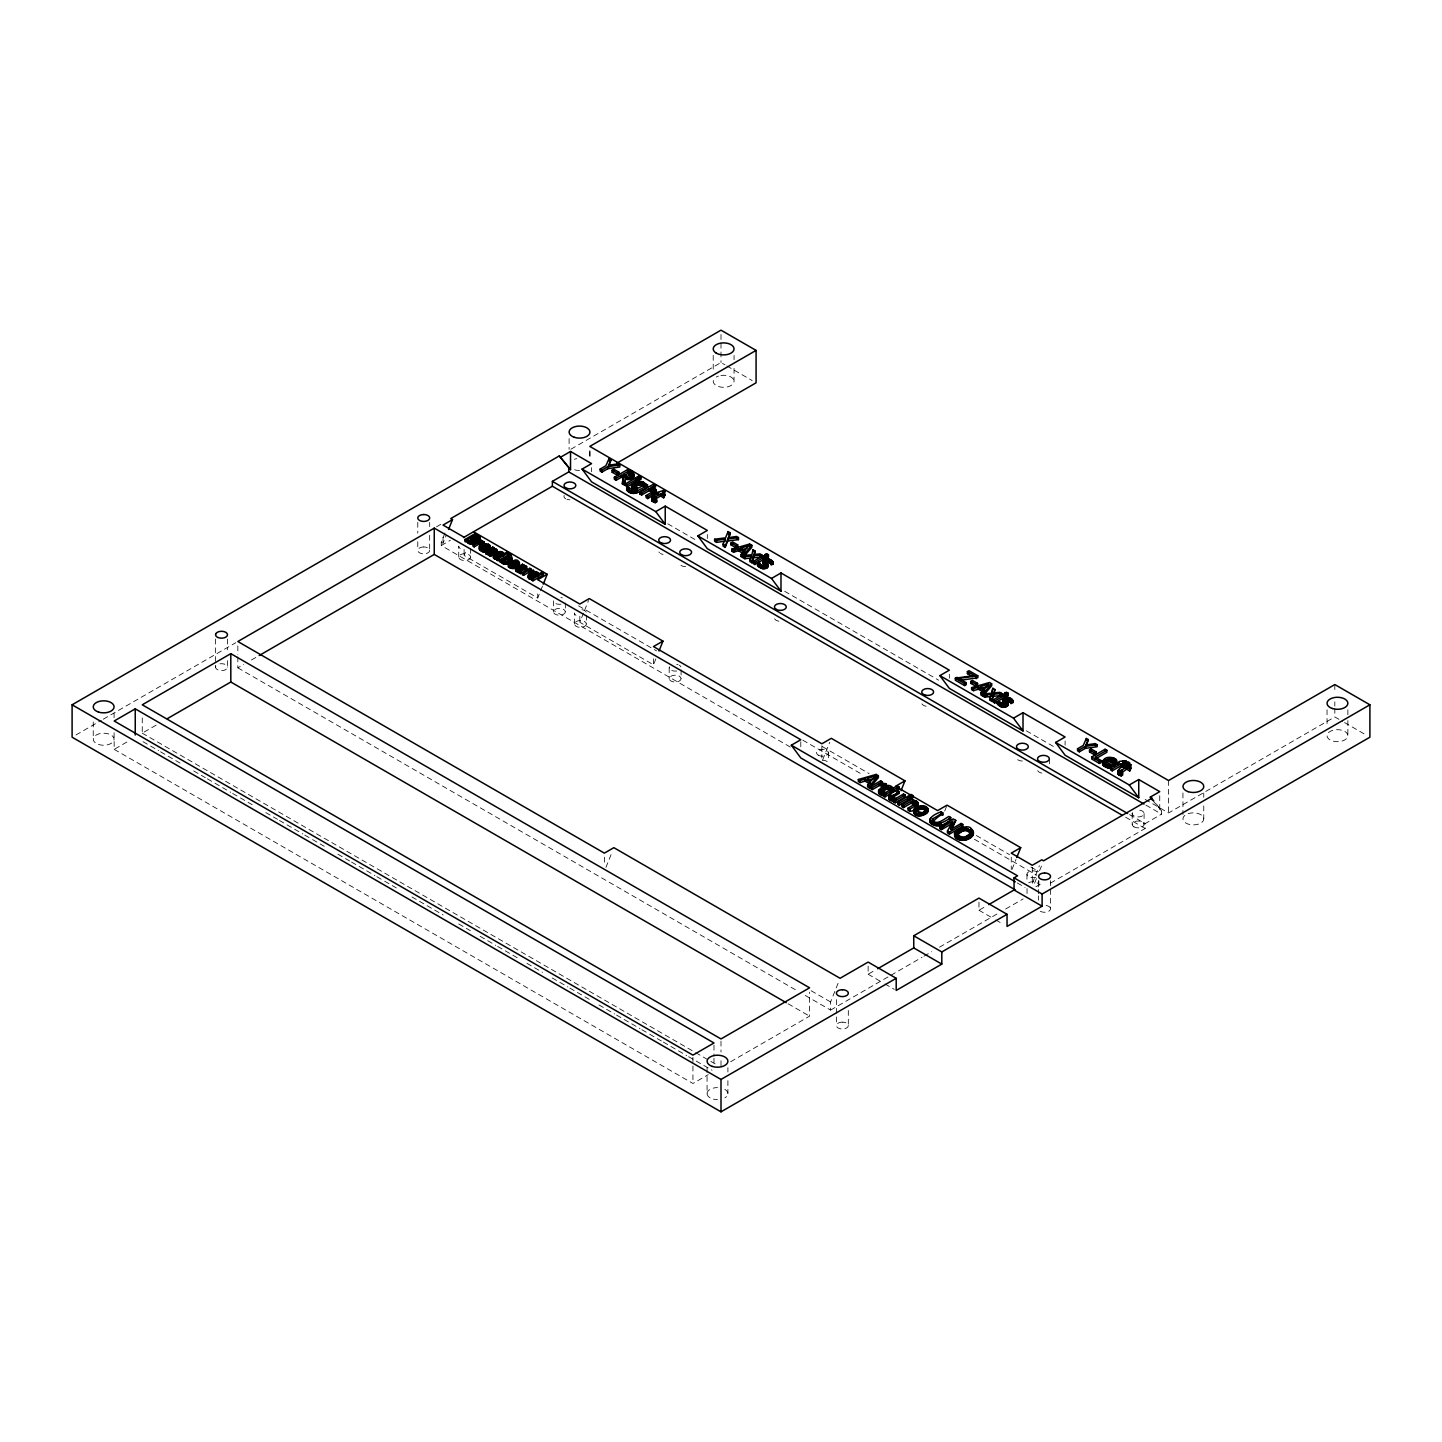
<?xml version="1.0" encoding="UTF-8"?>
<svg xmlns="http://www.w3.org/2000/svg" width="1442" height="1442" viewBox="0 0 1442 1442"><rect width="100%" height="100%" fill="white"/><g stroke="black" fill="none" stroke-linecap="round" stroke-linejoin="round"><path stroke-width="0.75" stroke-dasharray="5 3.75" d="M227.476 660.652L227.277 668.025A5.948 3.443 0 0 1 220.752 670.548A5.948 3.443 0 0 1 215.561 667.141L215.777 666.24A5.948 3.443 0 0 1 216.372 665.411M790.306 747.046L441.27 545.527L441.27 542.282L446.011 530.44M441.27 542.282L443.018 543.292L446.191 535.397M542.462 586.137L537.722 597.979L464.108 555.476L466.469 549.546M655.84 658.886L653.478 664.798L579.828 622.277L583.758 612.399M584.551 610.435L588.498 600.557M605.946 867.417L612.273 851.609M822.625 760.042L829.727 742.269M805.267 995.449L830.61 1010.085L830.61 1001.974L839.298 980.254M944.69 811.071L947.07 805.141M1012.032 869.382L1015.979 859.522M1036.419 878.593L1034.058 884.523L1032.292 883.513L1039.394 865.741M1039.574 870.698L1042.728 862.803M75.993 734.951L101.337 720.333M103.283 719.197L235.785 642.699M436.493 526.817L442.352 523.446M570.96 449.183L721 362.555L724.893 364.808M441.27 545.527L450.373 540.263M237.84 656.867L237.84 667.844L243.662 664.474M251.449 659.985L257.289 656.615M114.08 732.752L114.188 749.353L127.581 741.621M142.253 717.882L142.253 733.149L157.647 724.263M868.138 966.14L868.138 974.233L875.745 969.853M978.974 902.151L978.974 910.244L986.779 905.738M114.188 749.353L692.935 1083.483L708.238 1074.65M730.625 1061.727L809.575 1016.159L809.575 992.168M1035.879 886.722L1041.34 883.549M1129.555 814.622L1145.146 823.616L1161.549 814.153L1161.549 810.909L1152.086 798.147M1145.182 799.445L1168.561 812.946L1334.823 716.944L1342.61 721.451M830.61 1010.085L888.957 976.396M890.904 975.279L922.015 957.308M923.962 956.19L931.748 951.702M939.517 947.196L997.864 913.525M1005.651 909.019L1023.153 898.925M1050.443 883.153L1145.146 828.483L1145.146 823.616M726.84 365.944L752.183 380.562M1344.575 722.568L1366.007 734.951M667.754 523.807L696.991 540.678M784.682 591.31L938.634 680.191M1026.307 730.806L1053.597 746.559M1152.627 800.292L1161.549 810.909M1145.957 805.141L1161.549 814.153M1125.661 817.217L1145.146 828.483M578.566 605.856L656.561 650.883M822.3 746.577L869.111 773.597M976.342 835.513L1009.508 854.655M1030.958 867.039L1038.745 871.545M802.815 740.179L863.253 775.075M974.395 839.244L1036.798 875.276M1017.277 882.937L1025.082 887.443M978.974 910.244L993.953 918.878M995.809 919.96L1003.308 924.286M868.138 974.233L883.117 982.867M884.973 983.949L894.328 989.356M811.107 990.726L830.61 1001.974M237.84 667.844L797.462 990.942M788.125 1003.776L809.575 1016.159M142.253 733.149L693.71 1051.542M695.675 1052.66L715.16 1063.908M143.028 741.693L158.62 750.705M160.567 751.823L180.052 763.07M193.697 770.947L205.395 777.707M207.342 778.824L230.72 792.325M232.667 793.461L238.507 796.831M240.472 797.949L252.152 804.708M265.797 812.585L277.495 819.326M279.442 820.462L302.82 833.963M304.767 835.08L310.607 838.451M312.572 839.586L324.252 846.328M337.897 854.205L349.595 860.964M351.542 862.082L374.92 875.582M376.867 876.7L382.707 880.089M384.672 881.206L396.352 887.948M411.943 896.96L443.127 914.949M458.718 923.962L470.398 930.703M480.15 936.327L495.742 945.339M497.688 946.457L517.173 957.704M526.907 963.328L542.498 972.341M552.25 977.964L567.842 986.959M569.788 988.076L589.273 999.342M599.007 1004.966L614.598 1013.96M616.545 1015.078L639.942 1028.579M641.888 1029.714L647.728 1033.085M649.675 1034.22L661.373 1040.962M663.32 1042.079L686.698 1055.58M688.645 1056.716L712.042 1070.216M1347.873 709.752L1347.873 718.404M1347.873 720.567L1347.873 735.69M1334.823 684.553L1334.823 693.187M1334.823 701.821L1334.823 706.147M1334.823 708.31L1334.823 716.944M1327.037 709.752L1327.037 724.875M1203.764 792.956L1203.764 797.282M1203.764 805.916L1203.764 818.876M1182.945 792.956L1182.945 814.55M1168.561 780.537L1168.561 812.946M1159.747 795.696L1159.747 809.863M1144.083 813.504L1144.083 824.427M1132.186 813.504L1132.186 824.427M1065.097 741.044L1065.097 745.099M1050.533 880.738L1050.533 908.82A5.948 3.443 0 0 1 1046.117 912.137L1044.567 912.263A5.948 3.443 0 0 1 1040.367 911.254M1049.379 758.816L1049.379 765.378M1038.871 880.81L1038.871 885.19M1038.619 880.738L1038.619 893.698M1038.619 895.861L1038.619 900.187M1032.292 867.309L1032.292 883.513M1027.028 888.578L1027.028 894.653M1026.956 874.249L1026.956 880.81M1011.257 857.179L1011.257 869.346M949.341 674.225L949.341 678.263M848.311 1010.445L848.311 1025.568M836.414 999.648L836.414 1014.771M836.414 1016.934L836.414 1025.568M828.411 752.742L828.411 761.484M821.85 745.802L821.85 757.951M800.797 741.765L800.797 747.839M734.05 355.381L734.05 359.689M734.05 368.341L734.05 381.301A10.418 6.02 0 0 1 720.928 387.105A10.418 6.02 0 0 1 714.601 378.291M727.904 1067.693L727.904 1072.019M727.904 1080.653L727.904 1093.613M721 334.472L721 362.555M721 1041.124L721 1052.029M721 1060.753L721 1067.296M713.988 1045.162L713.988 1056.067M713.988 1058.248L713.988 1062.61M713.213 355.381L713.213 370.486M707.319 534.495L707.319 538.533M707.067 1067.693L707.067 1093.613A10.418 6.02 0 0 0 717.485 1099.633M692.935 1057.31L692.935 1063.854M692.935 1066.035L692.935 1083.483M681.093 669.881L681.093 678.623A5.948 3.443 0 0 1 672.17 681.597A5.948 3.443 0 0 1 672.17 675.649A5.948 3.443 0 0 1 681.093 678.623M669.178 667.682L669.178 678.623M653.478 658.724L653.478 664.798M604.378 857.179L604.378 865.29M591.562 467.659L591.562 471.714M589.94 451.526L589.94 460.178M589.814 450.715L589.814 459.367M586.389 615.193L586.389 623.953A5.948 3.443 0 0 1 577.467 626.928A5.948 3.443 0 0 1 577.467 620.979A5.948 3.443 0 0 1 586.389 623.953M579.828 616.203L579.828 622.277M574.475 623.953L574.475 613.012A5.948 3.443 0 0 0 578.891 616.329M569.103 438.566L569.103 449.363M565.336 603.044L565.336 611.805A5.948 3.443 0 0 1 556.414 614.779A5.948 3.443 0 0 1 556.414 608.83A5.948 3.443 0 0 1 565.336 611.805M553.44 600.863L553.44 611.805M537.722 593.924L537.722 597.979M470.633 548.375L470.633 557.117A5.948 3.443 0 0 1 461.71 560.091A5.948 3.443 0 0 1 461.71 554.143A5.948 3.443 0 0 1 470.633 557.117M464.108 549.402L464.108 555.476M458.736 557.117L458.736 546.194A5.948 3.443 0 0 0 463.152 549.51M443.018 537.217L443.018 543.292M429.68 522.31L429.68 526.618M429.68 535.27L429.68 550.393M417.783 522.31L417.783 533.107M417.783 541.741L417.783 550.393M237.84 645.908L237.84 654.686M227.476 639.058L227.476 649.855M215.561 639.058L215.561 667.141M114.08 713.303L114.08 717.629M93.243 721.937L93.243 739.223M724.857 1089.359A10.418 6.02 0 0 1 724.857 1097.867M707.067 1093.613A10.418 6.02 0 0 1 717.485 1087.592M579.522 470.507A10.418 6.02 0 0 1 574.313 469.695M574.313 459.277A10.418 6.02 0 0 1 576.836 458.682M1188.154 813.667A10.418 6.02 0 0 1 1203.728 818.353A10.418 6.02 0 0 1 1189.794 824.536A10.418 6.02 0 0 1 1185.991 814.622M822.463 760.24A5.948 3.443 0 0 1 828.213 762.782M1028.705 882.756A5.948 3.443 0 0 1 1036.528 882.45A5.948 3.443 0 0 1 1038.06 886.902M1041.899 773.074A5.948 3.443 0 0 1 1037.483 769.758M1022.396 761.034A5.948 3.443 0 0 1 1016.646 756.708M926.143 706.238A5.948 3.443 0 0 1 921.726 702.921M778.824 621.196A5.948 3.443 0 0 1 774.408 617.879M685.653 566.634A5.948 3.443 0 0 1 679.903 564.092M663.068 554.359A5.948 3.443 0 0 1 660.4 553.476M659.463 552.773A5.948 3.443 0 0 1 658.868 551.944M569.914 499.797A5.948 3.443 0 0 1 566.94 499.347M565.697 498.806A5.948 3.443 0 0 1 564.164 495.471M1139.685 810.17A5.948 3.443 0 0 1 1143.885 814.388A5.948 3.443 0 0 1 1136.602 816.821A5.948 3.443 0 0 1 1132.385 812.603M560.938 604.18A5.948 3.443 0 0 1 553.638 601.747M560.938 597.547A5.948 3.443 0 0 1 562.362 597.889M676.677 671.017A5.948 3.443 0 0 1 669.394 666.799M676.677 664.365A5.948 3.443 0 0 1 678.119 664.708M679.344 665.267A5.948 3.443 0 0 1 680.894 666.799M1035.879 877.223A5.948 3.443 0 0 1 1027.749 875.961A5.948 3.443 0 0 1 1029.93 871.274A5.948 3.443 0 0 1 1038.06 872.536M581.973 609.696A5.948 3.443 0 0 1 586.389 613.012M219.977 663.807A5.948 3.443 0 0 1 227.476 667.141M1046.117 905.504A5.948 3.443 0 0 1 1050.533 908.82M1328.442 732.68A10.418 6.02 0 0 1 1345.981 732.23A10.418 6.02 0 0 1 1339.257 741.603A10.418 6.02 0 0 1 1327.397 734.122M720.928 375.479A10.418 6.02 0 0 1 734.05 381.301M716.259 377.047A10.418 6.02 0 0 1 718.422 376.092M423.732 546.951L422.2 547.077A5.948 3.443 0 0 0 417.838 550.844A5.948 3.443 0 0 0 423.732 553.818L425.282 553.71A5.948 3.443 0 0 0 429.644 549.943A5.948 3.443 0 0 0 423.732 546.951M842.362 1022.144L840.83 1022.252A5.948 3.443 0 0 0 836.468 1026.019A5.948 3.443 0 0 0 842.362 1029.011L843.894 1028.885A5.948 3.443 0 0 0 848.257 1025.118A5.948 3.443 0 0 0 842.362 1022.144M98.453 744.433A10.418 6.02 0 0 0 114.08 739.223A10.418 6.02 0 0 0 98.453 734.014A10.418 6.02 0 0 0 98.453 744.433M1133.935 826.861A5.948 3.443 0 0 0 1143.885 825.329A5.948 3.443 0 0 0 1136.602 821.111A5.948 3.443 0 0 0 1133.935 826.861M818.245 755.175A5.948 3.443 0 0 0 828.213 753.625A5.948 3.443 0 0 0 820.913 749.425A5.948 3.443 0 0 0 818.245 755.175"/><path stroke-width="1.5" d="M632.335 484.188L631.776 486.747L637.13 488.874L636.246 491.398L637.13 490.893L631.776 488.766L632.335 484.188C635.706 481.051 642.501 479.771 645.385 484.097L645.385 486.134M957.29 832.701C953.937 841.749 961.345 827.347 967.366 830.916C974.486 836.919 971.421 828.771 966.248 828.753C946.258 830.808 965.563 844.291 970.989 831.493M517.84 562.867C503.528 573.195 515.749 552.52 517.822 565.228M925.728 811.341C924.538 807.069 916.733 809.214 915.904 812.783M508.593 554.665L507.332 551.907L504.069 553.782C500.915 547.365 487.216 556.81 497.634 557.495L496.859 559.965L497.634 557.495M497.634 559.532L493.885 558.414L494.047 556.017M531.737 580.099L532.999 580.82L543.454 574.799L543.454 572.762L542.192 572.041L538.929 573.916C535.775 567.499 522.076 576.944 532.495 577.629L531.737 580.099L532.495 577.629M532.495 579.648L528.763 578.548L528.493 576.674M892.868 790.396L892.868 788.359C888.669 779.816 870.391 792.415 884.288 793.316L884.288 795.353L880.99 794.83L878.827 793.298L878.953 791.37M915.94 810.296C933.28 820.156 922.015 794.632 916.067 813.234M511.225 557.333L511.982 561.605L511.225 557.333L507.945 556.576L507.945 558.595M932.343 822.12L933.064 818.659L942.834 812.891L942.834 814.928C938.796 813.594 929.802 827.059 932.65 819.11M634.065 486.387L638.518 488.063L644.015 484.891C641.528 480.492 632.353 483.124 634.065 488.405M624.674 485.233L625.72 477.122C633.11 480.024 637.526 470.939 627.685 469.533L614.346 477.248L614.346 479.267L616.113 480.294L621.412 477.23L623.449 478.402L622.367 483.899L624.674 485.233L625.72 477.122M622.367 483.899L623.449 476.365L621.412 475.211L616.113 478.257L614.346 477.248M537.884 576.548L537.884 574.529C535.703 570.906 528.096 573.754 530.386 578.116M530.061 577.521L533.738 574.997L537.361 575.881L537.596 572.546M881.116 790.054L881.999 791.64L885.712 792.505L891.48 789.171L888.416 787.062L885.064 787.35L881.116 790.054L881.152 792.92M881.044 792.505L886.812 789.008L891.48 791.207L891.48 789.171M491.343 547.762C506.106 553.043 473.499 546.067 490.118 553.133L489.325 553.584L490.586 554.305L496.895 550.141L492.551 546.969L491.343 549.781L495.129 551.673M932.343 820.101C936.705 826.23 944.78 818.425 948.926 816.424L950.711 817.434L950.711 819.471C939.842 833.512 915.904 820.624 941.049 811.864L942.834 812.891M929.946 821.778L930.631 818.227M488.153 545.382L487.216 547.077L483.232 544.77L488.153 545.382L488.153 549.961C496.913 538.857 468.938 545.671 484.17 550.087L485.467 549.24L484.17 552.106L481.772 551.403L479.321 548.23M1103.887 759.628L1103.04 763.377L1109.096 766.297L1110.935 765.233L1110.935 767.252L1109.096 768.316L1103.04 765.396L1103.887 759.628C1107.402 754.328 1122.633 759.159 1113.494 763.954L1106.573 759.952L1104.896 761.484L1104.77 764.026M475.445 539.092L474.778 543.67L473.174 544.265L464.919 541.525L464.919 539.488L474.923 533.72L479.934 537.469L475.445 539.092L475.445 541.111L478.978 540.696L479.519 538.623M652.595 496.697L652.379 499.383L655.137 500.698L656.651 499.815L656.651 501.852L655.137 502.717L651.712 500.554L652.595 496.697L658.868 493.02L657.732 492.353L657.732 494.39M1120.146 771.164L1120.164 773.759L1126.617 769.199L1129.717 770.983L1131.123 768.153L1129.717 768.965L1126.617 767.162L1120.704 770.605L1120.164 771.722L1122.615 772.948L1122.705 775.021L1121.191 775.904C1113.891 774.588 1119.605 765.9 1124.94 766.189L1124.94 768.226M1117.676 773.291L1118.109 770.352M625.72 479.141C629.163 480.33 635.598 478.816 633.813 473.895M489.901 545.977L487.468 548.339C480.925 541.255 478.149 549.312 485.467 549.24M1106.573 759.952L1106.573 761.989L1113.494 765.99L1116.577 763.485L1115.747 759.033M891.39 798.237L899.015 793.461L899.015 791.442L891.39 796.867L896.041 798.363L903.503 794.037L905.197 795.011L905.197 797.029L895.194 802.815L893.499 801.842L893.499 799.823L894.617 799.174L893.499 801.842M654.65 497.418L654.65 499.455L660.562 496.012L663.662 497.796L665.05 494.967L663.662 495.778L660.562 493.993L654.65 497.418L654.109 498.553L656.561 499.761L656.651 501.852L654.884 501.185M899.015 791.442L897.321 790.468C890.002 790.631 885.244 799.895 894.617 799.174M888.993 797.913L890.183 800.256L894.617 801.193M517.498 565.516L516.542 568.022C494.408 570.149 523.879 551.024 517.498 565.516L517.498 567.553L519.499 565.336L518.111 563.317M927.963 809.431C920.014 822.264 903.81 804.978 923.943 805.916C939.012 812.225 909.217 822.192 915.255 809.971M954.532 833.278C980.163 811.81 976.162 852.564 954.532 833.278C953.685 844.183 975.225 841.515 973.332 831.385M955.541 831.331L954.586 836.252M751.408 556.756L753.012 549.835L755.067 551.042L753.733 556.612L755.067 551.042M983.444 690.141L983.444 692.16L978.343 689.222L973.404 690.664L971.62 689.637L971.62 687.618L973.404 688.645L978.343 687.185L983.444 690.141L980.921 692.989L980.921 695.008L984.706 697.189L990.996 696.45L992.835 688.303L994.908 689.51L993.574 695.08L994.908 689.51M991.772 693.602L992.835 688.303M751.859 562.759L753.481 555.819L761.881 554.954L761.881 556.991L753.481 557.838L751.859 562.759L749.804 561.569L751.156 555.963L744.865 556.702L741.08 554.521L743.603 551.673L738.502 548.717L733.563 550.177L731.779 549.15L731.779 551.168L733.563 552.196L738.502 550.754L743.603 553.692L741.08 556.54L744.865 558.721L751.156 557.982L751.156 555.963M991.699 701.227L993.322 694.287L1001.721 693.44L1001.721 695.459L993.322 696.306L991.699 701.227L989.627 700.037L990.996 694.431L984.706 695.17L980.921 692.989M508.792 565.859L509.981 564.201M653.803 492.515L649.08 490.695L641.618 495.021L639.924 494.047L649.08 488.676L652.884 489.469L653.028 491.506L646.106 495.579L646.106 497.616L647.8 498.59L656.092 493.254L655.569 489.235L650.504 487.847L655.551 484.945L655.551 486.963L652.181 488.91M915.598 802.761L915.616 805.447L910.965 803.302L903.503 807.61L901.809 806.637L901.809 804.618L903.503 805.591L910.965 801.283L915.31 802.437L914.913 804.113L907.991 808.187L907.991 810.206L909.686 811.179C917.689 811.81 921.925 799.535 912.389 800.454L913.507 799.805L913.507 801.842M524.78 569.644L525.032 566.904L521.265 565.03L521.265 567.048L525.032 568.941M493.254 551.313C489.92 547.708 484.566 552.502 491.163 552.52L493.254 551.313L493.254 553.349M517.462 568.346L519.3 567.265L523.158 568.581L521.085 569.788C515.479 568.581 517.263 569.536 521.914 570.023L521.914 567.986M771.254 565.048C770.803 560.055 763.449 564.615 765.468 560.668C770.316 556.702 770.659 566.886 773.146 564.056L773.146 562.019C771.128 558.847 765.233 557.153 762.836 560.704L762.908 563.462C765.882 568.076 765.882 563.443 762.908 561.443L762.836 560.704M1005.182 701.533C1008.084 697.405 1010.626 705.48 1012.987 702.524L1012.987 700.506C1010.968 697.315 1005.056 695.621 1002.659 699.172L1002.731 701.93L1005.164 704.579M765.323 564.074C759.88 569.067 758.582 559.748 759.465 562.686M631.398 474.346L627.558 476.239L622.89 474.346L627.937 471.444C632.263 470.687 631.398 480.619 631.362 473.949M448.552 529.484L452.5 519.607L450.733 518.597L559.298 455.924L570.527 469.695L570.527 451.454L561.046 456.934M543.255 584.154L547.203 574.277L473.571 531.774M659.012 650.991L662.941 641.113L589.291 598.592L579.828 604.054L537.722 579.756L547.203 574.277M901.034 790.721L904.963 780.843L831.313 738.322L821.85 743.784L653.478 646.575L662.941 641.113M1016.772 857.539L1020.72 847.662L947.07 805.141L937.588 810.602L897.411 787.404M725.128 547.329L727.705 538.984L738.466 537.596L738.466 539.614L727.705 541.002L725.128 547.329L723.091 546.158L723.091 544.139L725.182 539.164L716.548 540.335L714.619 539.236L714.619 541.255L716.548 542.372L725.182 541.201L725.182 539.164M728.751 538.046L730.121 532.783L728.084 531.611L725.542 537.83L714.619 539.236M728.066 539.668L730.121 532.783M608.993 458.754L605.874 465.748L600.16 469.047L600.16 471.083L601.927 472.111L607.839 468.686L619.772 467.01L619.772 464.973L617.897 463.891L608.524 465.279L608.524 467.298L610.957 459.89L608.993 458.754L608.993 460.773M1086.367 738.466L1083.248 745.478L1077.534 748.777L1077.534 750.795L1079.319 751.823L1085.213 748.416L1097.164 746.722L1097.164 744.703L1095.271 743.603L1085.898 744.991L1085.898 747.01L1088.349 739.602L1086.367 738.466L1086.367 740.503M608.524 465.279L610.957 459.89M1085.898 744.991L1088.349 739.602M510.486 565.967C511.658 561.208 518.778 566.003 517.714 562.524M496.895 549.726L496.715 552.574L490.586 556.342L489.325 555.621L489.397 553.079M521.265 565.03L522.473 564.237L526.618 566.58L525.627 570.635L526.799 569.013L525.104 567.391M759.249 562.128L757.356 563.209L758.925 565.012L765.396 566.634L768.063 564.741L765.341 561.028M757.356 563.209L758.222 566.4L762.692 568.689L766.874 568.094L768.063 564.741M1007.904 703.209L1006.011 704.868L1002.532 705.138L997.197 701.677L997.197 703.714L1000.658 706.616L1004.389 707.247L1007.561 705.913L1007.76 702.488C1001.415 695.783 1011.166 701.191 1012.987 700.506M939.914 826.608L953.252 818.912L955.776 820.372L950.566 829.565L961.129 823.454L962.787 824.427L962.787 826.446L949.449 834.143L947.466 832.989L947.466 830.971L953.072 820.931L941.572 827.564L939.914 826.608L939.914 828.645L941.572 829.601L953.072 822.949M950.26 827.978L952.135 824.626M475.842 539.777L475.536 543.093L475.536 541.056M1002.659 701.191L1003.037 698.505M951.612 829.745L955.776 820.372M524.996 567.373C521.553 564.309 510.017 568.725 520.021 570.401L519.228 570.852L520.49 571.573L525.627 568.617M481.033 548.501L482.277 545.328M1104.896 763.521L1106.573 761.989M646.106 495.579L647.8 496.553L655.101 492.281L656.272 490.695L655.569 489.235M907.991 808.187L909.686 809.16L916.175 805.411L917.905 802.311M495.796 554.377L495.525 555.963L498.698 556.882L503.024 554.395L498.211 553.025L495.796 554.377L495.255 557.081M501.564 560.253L501.564 562.29L499.959 561.749L499.959 559.73L506.268 562.326L511.982 559.586M742.954 557.621L742.954 555.603L751.805 545.292L749.624 544.031L731.779 549.15M744.216 556.143L751.805 547.329L751.805 545.292M870.157 782.033L867.633 784.881L867.633 786.917L869.508 787.999L869.508 785.962L878.358 775.67L876.159 774.408L858.332 779.509L858.332 781.528L860.117 782.573L865.056 781.113L870.157 784.051L870.157 782.033L865.056 779.095L860.117 780.537L858.332 779.509M869.508 787.999L878.358 777.689L878.358 775.67M987.013 695.657L982.795 696.089L982.795 694.071L991.645 683.76L989.464 682.499L971.62 687.618M984.057 694.629L991.645 685.797L991.645 683.76M744.631 552.538L744.631 550.502L748.849 545.689L740.521 548.14L740.521 550.159L746.776 548.32M875.402 776.048L871.166 780.879L867.057 778.5L875.402 776.048L875.402 778.085L867.057 780.519M984.471 691.006L984.471 688.97L988.689 684.157L988.689 686.176L980.362 688.627L980.362 686.608L988.689 684.157M531.377 574.565L528.926 576.151L528.926 574.114M644.015 486.927C641.528 480.258 632.407 490.532 633.993 485.593M486.783 551.637L485.972 553.71L490.118 555.152L489.325 555.621M495.796 556.396L500.14 554.755L503.024 556.414L503.024 554.395M502.573 559.676C504.916 564.723 515.082 557.171 506.881 557.189L502.573 559.676L502.573 561.695L506.881 559.208L510.108 560.145L510.108 558.126M481.069 546.572L480.258 547.113L480.258 545.094M491.343 549.781L492.551 546.969M634.192 484.836L633.128 485.521L633.128 483.503M501.564 562.29L503.637 564.038L507.278 564.219L510.937 562.632L510.937 560.614M756.077 350.406L589.814 446.407L1168.561 780.537L1334.823 684.553L1369.9 704.796L1369.9 737.204L721 1111.836L72.1 737.204L72.1 704.796L721 330.164L756.077 350.406L756.077 382.815L616.888 463.17M1015.33 881.819L800.797 757.951L791.334 745.208L800.797 739.728L434.258 528.114L237.84 641.51L604.378 853.141L613.841 847.662L840.073 978.289L868.138 962.084L896.203 978.289L896.203 990.438L941.806 964.103L941.806 951.954L1007.039 914.3L1007.039 926.449L1042.115 906.189L1042.115 894.04L1369.9 704.796M452.5 519.607L443.018 525.068L464.108 537.253M135.242 708.851L114.188 721L692.935 1055.129L713.988 1042.981L135.242 708.851L135.242 735.023M230.81 653.659L142.253 704.796L721 1038.943L809.575 987.806L230.81 653.659L230.81 682.012L786.178 1002.659M1121.75 814.964L552.376 486.242L552.376 481.376L568.779 471.913L1143.993 804.023M259.218 655.497L434.258 554.431L1015.33 889.912M463.459 537.578L552.376 486.242M582.099 469.083L655.768 511.604L665.231 506.142L665.231 524.365L591.562 481.844L582.099 469.083L591.562 463.621L570.527 451.454M471.083 537.469L467.388 539.614C469.984 543.508 478.239 539.741 471.083 537.469L471.083 539.506L467.388 541.633L468.47 542.264L468.47 540.227M472.183 536.839L475.121 535.144C481.448 537.019 474.544 540.299 472.183 536.839L472.183 538.857L475.121 537.163L477.446 538.569L477.446 536.532M167.272 718.693L230.81 682.012M480.583 541.165L482.655 541.363L482.367 544.427L479.519 543.796L474.184 546.878L472.922 546.139L472.922 544.121L480.438 539.795L481.7 540.516L480.583 543.183L482.655 543.382M600.16 469.047L601.927 470.074L607.839 466.667L619.772 464.973M472.922 544.121L474.184 544.842L480.366 541.813L483.052 542.877L483.052 544.896M483.052 542.877L484.368 542.102L482.655 541.363M612.147 470.182L613.769 469.245L618.834 472.165L618.834 474.184L617.212 475.121L612.147 472.201L612.147 470.182L617.212 473.102L618.834 472.165M612.147 472.201L613.769 471.264L613.769 469.245M622.89 476.383L627.937 473.463L631.398 476.383M625.63 483.755L635.634 477.987L639.112 480.078L640.861 479.068L640.861 477.05L638.95 475.932L637.202 476.942L637.328 480.979L627.306 486.765L625.63 485.792L625.63 483.755L627.306 484.728L640.861 477.05M496.859 557.946L498.139 558.667L508.593 552.628M496.859 559.965L498.139 560.704L510.414 553.692L511.676 556.45M507.945 556.576L511.676 554.413M645.385 484.097L647.494 484.836L647.494 486.855C641.96 490.749 632.714 497.238 626.693 490.28L626.693 488.261C629.613 485.648 632.461 493.092 636.246 489.379M499.959 561.749L505.187 558.739M626.693 490.28L628.856 489.721L628.856 487.684M647.494 484.836C641.96 488.73 632.714 495.201 626.693 488.261M639.924 494.047L639.924 492.01L653.875 483.971L655.551 484.945M657.732 492.353L663.158 490.55L664.834 491.524L664.834 493.543L661.95 495.201M531.143 572.654L528.853 572.276L523.518 575.358L522.256 574.637L522.256 572.6L523.518 573.339L528.853 570.257C534.063 569.482 530.8 577.016 531.035 568.995L529.773 568.274L520.49 573.61L515.875 570.978L516.687 566.868M664.834 491.524L661.95 493.182L665.05 494.967M529.917 571.663L531.035 568.995M533.522 570.455L533.702 572.618L532.386 573.375L533.702 570.599L529.917 569.644M537.884 574.529L533.558 577.016L530.151 575.809M531.737 578.08L532.999 578.801L543.454 572.762M697.856 535.901L771.506 578.44L780.987 572.961L780.987 591.184L707.319 548.663L697.856 535.901L707.319 530.44L665.231 506.142M731.04 542.913L732.662 541.976L737.709 544.896L737.709 546.915L736.087 547.852L731.04 544.932L731.04 542.913L736.087 545.833L737.709 544.896M731.04 544.932L732.662 543.995M753.211 561.515L763.215 555.729L764.909 556.702L754.887 562.488L753.211 561.515L753.211 563.534L754.887 564.507L764.909 558.739L764.783 554.701L766.531 553.692L768.442 554.81L768.442 556.828L766.693 557.838L764.783 556.72L766.531 555.711L766.531 553.692M768.442 554.81L766.693 555.819L766.693 557.838M757.356 565.246L759.321 564.201M771.344 563.065L773.146 562.019M939.878 675.631L1013.528 718.17L1023.009 712.69L1023.009 730.932L949.341 688.393L939.878 675.631L949.341 670.169L780.987 572.961M958.822 680.426L958.822 678.407L966.212 682.679L966.212 684.698L964.644 685.599L955.325 680.227L955.325 678.209L974.233 675.541L967.402 671.593L967.402 673.63L972.521 676.568M967.402 671.593L968.988 670.692L977.802 675.775L977.802 677.794L960.985 680.209M967.402 673.63L968.988 672.711M958.822 678.407L977.802 675.775M955.325 678.209L964.644 683.58L966.212 682.679M970.881 681.381L972.503 680.444L977.55 683.364L977.55 685.383L975.928 686.32L970.881 683.4L970.881 681.381L975.928 684.301L977.55 683.364M970.881 683.4L972.503 682.463M993.051 699.983L1003.055 694.215L1006.534 696.306L1008.282 695.296L1008.282 693.278L1006.354 692.16L1004.623 693.169L1004.75 697.207L994.728 702.975L993.051 702.002L993.051 699.983L994.728 700.956L1008.282 693.278M997.197 703.714C996.314 697.369 1010.319 710.221 1002.731 699.911L1002.659 699.172M870.644 786.611L880.647 780.843L882.324 781.816L882.468 785.998C885.983 787.098 881.909 782.105 879.422 783.493L872.32 787.584L870.644 786.611L870.644 788.648L872.32 789.621L879.422 785.511L882.468 785.998M880.846 784.7L880.846 782.664L882.324 781.816M885.893 783.925L885.893 785.962L884.144 786.971L884.054 784.899L885.893 783.925L880.846 782.664M895.5 786.305L904.963 780.843M892.868 788.359L897.212 785.854L898.889 786.827L898.889 788.864L884.955 796.903L883.261 795.93L884.288 793.316M883.261 795.93L884.288 795.353M883.261 793.911L884.955 794.884L898.889 786.827M893.499 799.823L895.194 800.797L905.197 795.011M909.343 797.408L909.343 799.445L899.339 805.213L897.663 804.239L897.663 802.221L907.667 796.435L911.146 798.544L912.894 797.534L912.894 795.497L910.965 794.398L909.217 795.407L909.217 797.426M897.663 802.221L899.339 803.194L912.894 795.497M901.809 804.618L911.831 798.832L913.507 799.805M1055.616 742.468L1129.284 784.989L1138.747 779.527L1138.747 797.75L1065.097 755.229L1055.616 742.468L1065.097 737.006L1023.009 712.69M950.711 817.434C945.88 821.453 934.2 828.068 929.946 819.759M939.914 828.645L943.717 826.428M1077.534 748.777L1079.319 749.804L1085.213 746.397L1097.164 744.703M1089.539 749.894L1091.161 748.957L1096.208 751.877L1096.208 753.896L1094.586 754.833L1089.539 751.913L1089.539 749.894L1094.586 752.814L1096.208 751.877M947.466 830.971L949.449 832.124L962.787 824.427M1089.539 751.913L1091.161 750.994L1091.161 748.957M1106.843 750.291L1095.073 757.068L1101.021 760.511L1101.021 762.548L1099.453 763.449L1091.72 758.979L1091.72 756.96L1105.059 749.263L1106.843 750.291L1106.843 752.309L1095.073 759.105M1091.72 756.96L1099.453 761.43L1101.021 760.511M1118.019 764.224L1119.425 761.394L1124.508 760.781L1129.519 762.764L1129.519 764.783L1127.95 763.701M1124.976 764.602L1123.588 767.432L1120.849 765.864L1112.233 770.839L1110.556 769.866L1110.556 767.829L1119.154 762.872L1118.019 762.205M1110.556 767.829L1112.233 768.802L1120.849 763.845L1124.94 766.189M1125.193 764.729L1123.787 767.559M1129.519 762.764L1127.968 763.647L1127.968 765.684L1127.968 763.647C1125.247 760.168 1118.307 763.755 1126.328 765.396L1129.212 763.719L1130.889 764.693L1130.889 766.729L1129.212 765.756L1129.212 763.719M1128.023 768.388L1128.023 766.369L1130.889 764.693M1117.676 771.272L1121.191 773.885L1122.615 772.948M1020.72 847.662L1011.257 853.141L1032.292 865.29L1041.773 859.811L1043.521 860.838L1152.086 798.147L1150.265 797.102L1159.747 791.64L1138.747 779.527M877.637 968.754L913.741 947.917L913.741 935.768L978.974 898.096L1007.039 914.3M1042.115 906.189L1014.05 889.984L1014.05 877.836L1017.565 875.817L791.334 745.208M988.725 904.621L1014.05 889.984M72.1 704.796L721 1079.445L896.203 978.289M510.774 563.678L511.73 563.191M474.778 541.633L470.507 542.228L464.919 539.488M1122.525 764.819L1125.679 764.224L1127.878 765.63M492.01 550.718L492.01 552.755C487.883 549.582 486.747 557.369 488.171 550.321M477.41 540.011L475.554 540.426M1004.768 705.715L1002.118 705.769M508.792 563.84L511.802 566.508L516.542 566.003M1107.853 759.213C1109.853 757.212 1117.406 759.537 1113.152 762.277L1107.853 759.213L1107.853 761.232M514.794 567.445L511.784 567.517M731.779 551.168L735.744 550.033M507.314 563.119L504.303 563.137M629.018 478.077L625.954 477.987M728.066 537.65L736.538 536.478L738.466 537.596M487.865 545.094L487.865 547.113L484.26 546.428L484.188 541.958M1114.396 760.006L1114.396 762.043L1109.222 760.745L1109.222 758.708M753.733 554.593L759.952 553.854L761.881 554.954M993.574 693.061L999.793 692.322L1001.721 693.44M742.954 555.603L751.408 554.737M982.795 694.071L991.231 693.205M472.291 543.292L469.93 543.003M1110.142 759.411L1112.701 759.646M650.504 489.883L653.028 490.136L653.028 488.117M912.389 802.473L914.913 802.743M498.698 558.919L497.148 558.721M483.935 549.023L483.935 551.042L485.467 551.277M489.631 554.395L491.163 554.539M1104.77 762.007L1106.284 763.936L1110.935 765.233M1110.935 767.252L1109.943 765.089M1107.492 766.513L1108.772 766.892L1108.772 764.873M959.525 838.415L960.57 838.721M968.015 829.673L969.511 830.141M532.675 572.041L533.702 572.618M884.523 785.205L885.893 785.962M881.999 793.677L883.64 794.272L883.64 792.235M637.202 476.942L640.861 479.068M730.121 534.802L728.084 533.63L728.084 531.611M736.538 538.515L738.466 539.614M764.783 554.701L768.442 556.828M1004.623 693.169L1008.282 695.296M1128.023 766.369L1131.123 768.153M759.952 555.873L761.881 556.991M764.909 558.739L763.215 557.766L763.215 555.729M999.793 694.341L1001.721 695.459M740.521 548.14L744.631 550.502M980.362 686.608L984.471 688.97M622.367 481.88L624.674 483.214M639.924 492.01L641.618 492.984L641.618 495.021M723.091 544.139L725.128 545.31M749.804 559.55L751.859 560.74M989.627 698.018L991.699 699.208M559.298 455.924L570.527 469.695M552.376 481.376L1127.608 813.486M471.083 539.506L474.076 541.525M483.232 546.806L485.882 548.339M482.277 547.365L487.468 550.357L487.468 548.339M897.212 787.891L898.889 788.864M909.217 795.407L912.894 797.534M942.834 814.928L941.049 813.901L941.049 811.864M948.926 818.443L950.711 819.471M962.787 826.446L961.129 825.491L961.129 823.454M899.015 793.461L897.321 792.505L897.321 790.468M909.343 799.445L907.667 798.471L907.667 796.435M867.633 784.881L869.508 785.962M1014.05 877.836L1042.115 894.04M913.741 935.768L941.806 951.954M913.741 947.917L941.806 964.103M484.368 544.139L483.899 541.795M1012.987 702.524L1012.086 699.388M773.146 564.056L772.245 560.902M1150.265 797.102L1152.627 800.292M1129.284 784.989L1138.747 797.75M1013.528 718.17L1023.009 730.932M771.506 578.44L780.987 591.184M655.768 511.604L665.231 524.365M475.445 541.111L475.878 542.462M489.595 547.095L489.901 547.996M1007.904 705.228L1007.165 701.713M768.063 566.76L767.919 564.02M762.908 563.462L763.215 560.037M973.404 834.341L972.881 830.484M1129.717 768.965L1129.717 770.983M1128.816 762.223L1128.816 764.26M1127.392 763.142L1127.392 765.161M1126.707 762.656L1126.707 764.693M1126.617 767.162L1126.617 769.199M1126.274 760.979L1126.274 763.016M1126.328 765.396L1126.328 767.414M1125.679 762.205L1125.679 764.224M1125.409 760.817L1125.409 762.854M1124.724 762.061L1124.724 764.08M1124.508 760.781L1124.508 762.8M1123.606 760.871L1123.697 764.278M1122.705 761.07L1122.705 763.088M1121.858 769.92L1121.858 771.939M1121.191 773.885L1121.191 775.904M1120.849 763.845L1120.849 765.864M1120.939 772.353L1120.939 774.372M1120.704 770.605L1120.704 772.642M1120.073 771.452L1120.019 775.472M1119.389 769.397L1119.389 771.416M1119.046 772.966L1119.046 774.985M1118.451 772.57L1118.451 774.588M1117.784 770.821L1118.019 774.174M1116.649 760.186L1116.577 763.485M1116.324 759.592L1116.324 761.628M1116.162 762.097L1116.162 764.116M1115.441 762.746L1115.441 764.783M1114.576 760.403L1114.576 762.8M1114.414 763.431L1114.414 765.45M1113.873 757.969L1114.035 761.646M1113.458 759.231L1113.458 761.268M1113.494 763.954L1113.494 765.99M1112.701 757.627L1112.791 760.925M1112.106 758.69L1112.106 760.727M1112.233 768.802L1112.233 770.839M1110.664 758.546L1110.664 760.565M1110.827 765.179L1110.827 767.198M1109.096 766.297L1109.096 768.316M1108.069 766.026L1108.069 768.063M1107.492 757.825L1107.492 759.844M1107.005 765.738L1107.005 767.757M1106.284 763.936L1106.284 765.972M1105.798 760.457L1105.798 762.494M1105.906 765.341L1105.906 767.36M1105.599 763.485L1105.599 765.504M1105.239 760.979L1105.239 762.998M1105.059 749.263L1105.059 751.282M1104.969 758.907L1104.969 760.925M1104.896 761.484L1104.824 766.82M1103.779 764.098L1103.779 766.117M1103.094 760.367L1103.094 762.385M1103.04 763.377L1103.04 765.396M1102.625 761.106L1102.607 764.657M1099.453 761.43L1099.453 763.449M1095.271 743.603L1095.271 745.64M1094.586 752.814L1094.586 754.833M1085.213 746.397L1085.213 748.416M1079.319 749.804L1079.319 751.823M1011.184 701.533L1011.184 703.57M1010.86 700.83L1011.094 703.516M1010.626 698.288L1010.463 702.218M1009.887 699.604L1009.887 701.623M1009.166 699.1L1009.166 701.118M1008.877 697.531L1008.877 699.568M1008.3 698.703L1008.3 700.722M1007.976 697.315L1007.976 699.352M1007.76 702.488L1007.561 705.913M1007.399 698.487L1007.399 700.506M1007.057 697.225L1007.057 699.244M1006.714 704.543L1006.714 706.562M1006.534 694.287L1006.534 696.306M1006.534 698.487L1006.534 700.524M1006.408 701.028L1006.408 703.047L1005.777 698.757M1006.156 697.225L1006.156 699.244M1006.011 704.868L1006.011 706.886M1005.308 697.333L1005.344 701.948M1005.164 702.542L1005.236 707.121M1004.533 697.567L1003.83 699.929L1003.83 697.892M1004.695 702.002L1004.695 704.038M1004.389 705.228L1004.389 707.247M1004.029 701.407L1004.029 703.444M1003.308 700.722L1003.308 702.741M1003.488 705.246L1003.488 707.265M1003.055 694.215L1003.055 696.234M1002.731 699.911L1002.731 701.93M1002.532 705.138L1002.532 707.157M1001.595 704.94L1001.595 706.959M1001.163 703.299L1001.163 705.318M1000.658 704.597L1000.658 706.616M1000.243 702.596L1000.243 704.615M999.648 701.839L999.667 706.111M998.765 703.48L998.765 705.517M998.062 702.849L998.062 704.868M994.728 700.956L994.728 702.975M993.322 694.287L993.322 696.306M984.706 695.17L984.706 697.189M978.343 687.185L978.343 689.222M976.198 676.695L976.198 678.731M975.928 684.301L975.928 686.32M973.404 688.645L973.404 690.664M973.098 833.278L973.098 835.297M972.413 834.251L972.413 836.27M972.088 829.601L972.088 831.619L970.917 828.789M971.331 835.242L971.331 837.261M970.718 830.844L970.664 834.9M970.178 830.231L970.178 832.268M969.853 836.216L969.853 838.235M969.384 829.673L969.384 831.692M969.186 834.377L969.186 836.396M968.393 829.204L968.393 831.223M968.213 837.045L968.213 839.064M968.015 835.134L968.015 837.171M967.366 828.898L967.366 830.916M966.717 835.819L966.717 837.838M966.446 827.384L966.446 829.42M966.519 837.658L966.519 839.695M966.248 828.753L966.248 830.772M965.04 828.753L965.04 830.79M964.644 683.58L964.644 685.599M964.806 827.347L964.806 829.384M964.806 838.072L964.806 840.091M963.815 828.934L963.815 830.952M963.13 838.235L963.13 840.271M962.517 829.276L962.517 831.313M961.435 838.199L961.435 840.217M961.219 829.799L961.219 831.818M959.741 828.537L959.903 832.485M959.849 837.928L959.849 839.965M958.75 831.223L958.75 833.242M958.551 835.927L958.551 837.946M958.371 837.46L958.371 839.496M958.065 829.402L958.065 831.421M957.867 831.962L957.867 833.981M957.758 835.369L957.758 837.387M956.965 677.253L956.965 679.272M956.983 833.422L956.983 836.144M957.019 836.811L957.019 838.829M956.605 830.358L956.605 832.376M955.848 836L955.848 838.018M955.037 835.134L955.037 837.171M954.838 832.304L954.838 834.341M949.449 832.124L949.449 834.143M941.572 827.564L941.572 829.601M941.031 822.949L941.031 824.968M939.715 823.454L939.715 825.491M938.418 823.761L938.418 825.797M937.048 823.869L937.048 825.887M935.822 823.779L935.822 825.797M934.632 823.544L934.632 825.563M933.767 821.634L933.767 823.67M933.461 823.13L933.461 825.148M933.064 818.659L933.064 820.696M933.028 821.129L933.028 823.148M932.253 822.517L932.253 824.536M931.244 821.832L931.244 823.869M930.523 821.147L930.523 823.184M930.108 818.966L930.09 822.481M927.585 808.025L927.729 812.207M926.972 807.376L926.972 809.395L926.106 806.763M927.206 810.927L927.206 812.946M926.395 811.666L926.395 813.685M925.566 808.403L925.494 811.828M925.205 807.989L925.205 810.025M925.277 812.387L925.277 814.424M925.061 806.258L925.061 808.295M924.646 807.61L924.646 809.629M923.98 807.286L923.98 809.304M924.016 813.036L924.016 815.054M923.547 811.395L923.547 813.414M923.259 807.069L923.259 809.088M922.736 805.717L922.483 808.998M922.736 813.504L922.736 815.541M921.672 806.979L921.672 808.998M921.474 805.699L921.474 807.718M921.456 813.811L921.456 815.83M920.825 807.105L920.825 809.124M920.158 813.937L920.158 815.974M919.942 807.358L919.942 809.377M919.96 812.639L919.96 814.658M919.149 812.657L918.896 815.938M918.392 812.549L918.392 814.586M918.121 802.797L917.977 805.844M918.085 808.241L918.085 810.26M917.707 813.721L917.707 815.739M917.599 804.348L917.599 808.62M916.824 801.41L916.824 803.428M916.986 804.87L916.986 806.907M916.607 809.286L916.607 811.323M916.589 813.378L916.589 815.397M916.175 805.411L916.175 807.43M916.175 809.791L916.175 811.828M915.94 800.995L915.94 803.032M915.31 802.437L915.31 804.456M915.544 812.855L915.544 814.892M914.787 802.076L914.913 806.15M914.462 808.656L914.462 810.692M914.643 812.243L914.643 814.261M914.066 801.752L914.066 803.789M913.922 809.395L914.03 813.612M913.669 810.152L913.705 812.909M913.147 801.518L913.147 803.554M911.146 796.507L911.146 798.544M910.965 801.283L910.965 803.302M909.686 809.16L909.686 811.179M903.503 794.037L903.503 796.074M903.503 805.591L903.503 807.61M899.339 803.194L899.339 805.213M896.041 798.363L896.041 800.382M895.194 800.797L895.194 802.815M893.896 798.111L893.896 800.13M893.319 794.74L893.319 796.759M893.247 799.084L893.247 801.103M892.219 787.386L892.219 789.423M892.057 795.533L892.057 797.552M892.093 798.922L892.093 800.941M891.39 796.218L891.39 798.886M891.066 786.539L891.066 788.558M891.102 798.652L891.102 800.67M890.777 788.287L890.777 790.306M890.832 794.218L889.948 796.813L889.948 794.794M890.183 798.219L890.183 800.256M889.804 787.584L889.804 789.621M889.606 797.823L889.606 799.859M889.137 787.278L889.137 789.297M889.353 795.353L889.173 799.409M888.993 795.894L888.903 798.94M888.416 787.062L888.416 789.08M887.641 786.971L887.641 788.99M886.812 786.971L886.812 789.008M885.947 787.098L885.947 789.135M885.64 783.745L885.64 785.764M885.712 792.505L885.712 794.524M885.262 783.511L885.262 785.529M885.064 787.35L885.064 789.369M884.955 794.884L884.955 796.903M884.631 792.415L884.631 794.434M883.225 784.322L883.225 786.359M883.261 788.179L883.261 790.198M883.063 793.244L883.063 795.263M882.792 786.539L882.792 788.558M881.999 793.082L881.999 795.101M881.837 789.153L881.837 791.189M881.585 783.709L881.585 785.746M881.477 791.279L881.477 793.298M880.99 792.812L880.99 794.83M880.647 780.843L880.647 782.862M880.557 783.547L880.557 785.584M879.999 792.343L879.999 794.362M879.422 783.493L879.422 785.511M879.296 791.838L879.296 793.875M878.647 790.018L878.827 793.298M878.611 790.667L878.611 792.685M876.159 774.408L876.159 776.427M872.32 787.584L872.32 789.621M865.056 779.095L865.056 781.113M860.117 780.537L860.117 782.573M770.785 559.82L770.785 561.857M771.037 562.362L771.037 564.381M770.623 561.713L770.623 563.75M770.046 561.136L770.046 563.155M769.325 560.632L769.325 562.65M769.037 559.063L769.037 561.1M768.46 560.235L768.46 562.254M768.135 558.847L768.135 560.884M767.559 560.019L767.559 562.038M767.721 565.426L767.721 567.445M767.216 558.757L767.216 560.776M767.324 563.245L767.324 565.264M766.874 566.075L766.874 568.094M766.693 560.019L766.693 562.038M766.567 562.542L766.567 564.579M766.315 558.757L766.315 560.776M766.189 566.4L766.189 568.418M765.936 560.289L765.918 563.984M765.468 558.865L765.504 563.48M765.504 564.507L765.396 568.653M764.855 563.534L764.855 565.57M764.693 559.099L764.693 561.118M764.548 566.76L764.548 568.779M764.188 562.939L764.188 564.976M763.665 566.778L763.665 568.797M763.467 562.254L763.467 564.273M762.692 566.67L762.692 568.689M761.755 566.472L761.755 568.49M761.322 564.831L761.322 566.85M760.817 566.129L760.817 568.148M759.808 563.371L759.826 567.643M758.925 565.012L758.925 567.048M758.222 564.381L758.222 566.4M754.887 562.488L754.887 564.507M753.481 555.819L753.481 557.838M753.012 549.835L753.012 551.871M749.624 544.031L749.624 546.067M744.865 556.702L744.865 558.721M743.603 551.673L743.603 553.692M741.08 554.521L741.08 556.54M738.502 548.717L738.502 550.754M736.087 545.833L736.087 547.852M733.563 550.177L733.563 552.196M727.705 538.984L727.705 541.002M721 1079.445L721 1111.836M716.548 540.335L716.548 542.372M663.662 495.778L663.662 497.796M663.158 490.55L663.158 492.569M660.562 493.993L660.562 496.012M656.002 489.703L656.092 493.254M655.713 491.74L655.713 493.777M655.804 496.733L655.804 498.752M655.804 499.563L655.804 501.582M655.101 492.281L655.101 494.3M655.137 500.698L655.137 502.717M654.289 492.803L654.289 494.84M654.055 488.387L654.055 490.424M654.091 497.995L653.965 502.285M653.875 483.971L653.875 485.99M653.713 490.154L653.731 492.84M653.406 489.829L653.406 491.848M653.334 496.21L653.334 498.247M652.884 489.469L652.884 491.506M652.992 499.779L652.992 501.816M652.163 489.162L652.163 491.181M652.379 499.383L652.379 501.401M651.802 492.299L651.802 494.318M652.054 497.166L651.964 500.987M651.73 497.634L651.712 500.554M651.261 488.928L651.261 490.947M649.08 488.676L649.08 490.695M647.8 496.553L647.8 498.59M645.908 483.917L645.908 485.936M644.772 483.142L644.772 485.161L643.601 482.259M643.294 483.971L643.294 486.008M642.699 481.844L642.699 483.863M642.357 483.286L642.357 485.305M641.69 482.98L641.69 484.999M640.969 482.764L640.969 484.782M640.212 482.655L640.212 484.692M639.401 482.673L639.401 484.692M639.112 478.059L639.112 480.078M638.554 482.782L638.554 484.8M637.706 483.016L637.706 485.035M637.364 490.604L637.364 492.623M635.958 483.809L635.958 485.828M635.94 488.784L636.138 493.092M635.634 477.987L635.634 480.006M635.039 489.938L635.039 491.974M634.931 488.604L634.931 490.622M634.949 491.362L634.949 493.38M634.642 484.728L634.408 488.802M633.975 488.297L633.975 490.334M633.777 491.47L633.777 493.488M633.759 475.193L633.759 477.23M633.471 473.264L633.471 475.283L632.912 472.706M633.272 475.842L633.272 477.861M633.002 487.829L633.002 489.847M632.623 491.398L632.623 493.434M632.407 476.455L632.407 478.474M632.263 487.306L632.263 489.325M631.812 484.854L631.776 488.766M631.542 485.521L631.542 488.171M631.596 489.793L631.488 493.2M631.127 471.534L631.127 473.553M630.821 473.228L630.875 479.141M630.424 475.463L630.424 477.482M630.334 490.767L630.334 492.785M630.064 477.32L630.064 479.357M629.685 472.453L629.685 474.49M629.379 488.261L629.199 492.227M629.217 477.446L629.217 479.465M628.442 487.234L628.532 489.325M627.937 471.444L627.937 473.463M627.811 489.253L627.811 491.289M627.685 469.533L627.685 471.57M627.468 477.428L627.468 479.447M627.306 484.728L627.306 486.765M624.458 475.247L624.458 477.284M623.449 476.365L623.449 478.402M621.412 475.211L621.412 477.23M617.897 463.891L617.897 465.91M617.212 473.102L617.212 475.121M616.113 478.257L616.113 480.294M607.839 466.667L607.839 468.686M601.927 470.074L601.927 472.111M568.779 468.668L568.779 471.913M542.192 572.041L542.192 574.06M538.443 573.177L538.443 575.214M536.64 573.339L536.64 575.358M536.082 572.005L536.136 575.124M535.595 572.943L535.595 574.961M535.216 571.879L535 574.889M534.387 572.871L534.387 574.907M534.333 571.879L534.333 573.898M533.738 572.961L533.738 574.997M533.234 570.275L533.342 574.006M533.089 573.141L533.089 575.178M532.999 578.801L532.999 580.82M531.701 570.888L531.701 572.907M531.719 573.772L531.719 575.791M531.575 577.575L531.575 579.594M530.782 576.367L530.782 579.486M530.458 570.419L530.458 572.456M530.674 574.511L530.674 576.53M530.404 573.033L530.404 575.052M530.133 575.178L530.025 579.269M529.773 568.274L529.701 572.33M529.556 573.574L529.556 575.61M529.286 576.89L529.286 578.927M528.853 570.257L528.853 572.276M528.763 576.53L528.763 578.548M528.493 574.655L528.403 578.116M528.259 575.16L528.241 577.665M526.618 566.58L526.618 569.842M526.294 566.183L526.222 570.239M525.032 566.904L525.068 569.157M524.654 566.454L524.654 568.472M523.987 566.003L523.987 568.04M523.698 564.687L523.698 566.724M523.518 573.339L523.518 575.358M522.815 565.498L522.815 567.517M522.473 564.237L522.473 566.273M520.598 567.463L520.598 569.482M520.256 566.4L520.256 568.418M520.49 571.573L520.49 573.61M519.949 567.319L519.949 569.338M519.462 562.759L519.336 565.895M519.21 562.236L519.21 564.273M519.264 566.255L519.3 569.284M519.3 570.347L519.228 572.871M518.76 561.749L518.76 563.786M518.94 564.417L518.94 566.454M518.669 567.337L518.669 569.356M518.471 570.239L518.471 572.258M518.327 564.976L518.345 568.328M518.201 569.157L518.201 571.176M518.075 567.571L518.075 569.608M517.606 567.968L517.552 572.041M517.444 562.218L517.444 564.237M517.011 561.929L517.011 563.948M516.506 561.677L516.506 563.714M516.578 569.572L516.578 571.591M516.182 564.759L516.182 566.796M516.236 567.193L516.182 571.302M515.966 561.533L515.966 563.552M515.912 567.535L515.875 570.978M515.587 560.523L515.587 562.542M515.587 566.364L515.695 570.635M515.389 561.443L515.389 563.48M514.632 560.487L514.794 563.48M514.614 566.58L514.614 568.617M514.145 561.551L514.145 563.588M513.658 560.596L513.658 562.614M513.64 566.688L513.64 568.707M513.496 561.749L513.496 563.768M512.703 566.652L512.703 568.689M512.108 558.126L512.216 561.1M512.09 562.398L512.09 564.435M511.802 566.508L511.802 568.545M511.766 557.712L511.766 559.748M511.55 560.091L511.55 562.11M510.973 563.191L510.973 565.228M510.973 566.255L510.973 568.274M510.774 561.641L510.847 566.976M510.342 558.414L510.36 561.046M510.486 563.948L510.576 566.652M510.126 561.118L510.126 563.155M510.18 565.877L510.18 567.896M509.729 557.856L509.729 559.875M509.513 565.408L509.513 567.427M509.152 557.585L509.152 559.622M509.206 561.605L509.368 564.741M508.972 563.281L509.044 566.94M508.72 560.433L508.72 562.452M508.449 557.387L508.449 559.424M508.251 561.947L508.251 563.984M507.674 557.261L507.674 559.28M507.332 551.907L507.332 553.926M507.278 562.2L507.278 564.219M506.881 557.189L506.881 559.208M506.268 562.326L506.268 564.345M505.313 562.326L505.313 564.363M504.43 562.218L504.43 564.255M503.582 553.061L503.582 555.08M503.637 562.001L503.637 564.038M503.096 560.361L503.096 562.38M502.916 561.677L502.916 563.696M502.717 552.412L502.501 555.747M502.393 561.335L502.393 563.353M502.014 560.992L502.014 563.011M501.78 553.205L501.78 555.224M501.221 551.871L501.257 554.99M501.149 560.415L501.149 562.434M500.716 552.809L500.716 554.828M500.356 551.745L500.14 554.755M499.527 552.737L499.527 554.773M499.455 551.745L499.455 553.764M498.878 552.845L498.878 554.864M498.481 551.853L498.481 553.872M498.211 553.025L498.211 555.044M498.139 558.667L498.139 560.704M496.859 553.638L496.859 555.675M496.715 550.538L495.525 554.936L495.525 552.899M496.715 557.441L496.715 559.46M496.372 548.915L496.318 552.971M495.922 556.252L495.922 559.352M495.706 551.349L495.706 553.367M495.525 555.963L495.525 558M495.129 549.654L495.075 552.124M495.165 557.117L495.165 559.135M494.732 549.186L494.876 552.376M494.408 556.774L494.408 558.793M493.777 547.419L494.065 550.772M493.885 556.396L493.885 558.414M493.633 554.521L493.543 558M493.398 555.026L493.362 557.531M492.912 548.23L492.912 550.249M490.695 550.195L490.695 552.214M490.586 554.305L490.586 556.342M490.028 550.051L490.028 552.07M489.595 545.076L489.775 548.483M489.469 546.933L489.379 552.016M489.162 544.643L489.162 546.68M488.928 547.437L488.928 549.456M488.748 550.069L488.748 552.088M488.55 544.229L488.55 546.266M488.441 549.023L488.441 551.06M488.568 552.971L488.568 554.99M487.684 550.7L487.648 554.773M487.432 544.788L487.432 546.824M486.927 544.553L486.927 546.572M486.675 552.304L486.675 554.323M486.441 544.391L486.441 546.41M486.333 549.925L486.26 554.034M486.008 550.267L485.972 553.71M485.792 550.628L485.792 553.367M485.341 544.265L485.341 546.302M484.8 549.186L484.8 551.205M484.17 550.087L484.17 552.106M483.34 541.543L483.34 543.562M483.394 549.889L483.394 551.925M482.962 548.735L482.962 550.772M482.728 542.625L482.728 544.661M482.601 549.672L482.601 551.691M481.808 542.138L482.007 546.103M481.772 549.366L481.772 551.403M481.7 545.707L481.7 547.744M481.286 546.103L481.195 549.654M481.123 541.94L481.123 543.976M481.069 544.535L480.961 550.988M480.438 539.795L480.366 543.85M480.186 548.447L480.186 550.465M479.807 537.001L479.825 539.921M479.681 545.635L479.681 547.672M479.519 536.586L479.501 540.317M479.519 541.777L479.519 543.796M479.627 547.906L479.627 549.925M479.321 546.194L479.303 549.366M478.978 538.677L478.978 540.696M478.221 539.002L478.221 541.02M477.951 537.073L477.915 539.578M477.338 539.182L477.338 541.201M476.401 535.883L476.401 537.902M476.401 539.218L476.401 541.237M474.923 533.72L475.121 537.163M474.076 539.506L474.003 544.031M474.184 544.842L474.184 546.878M473.607 538.984L473.607 541.02M473.174 542.246L473.174 544.265M472.597 538.353L472.597 540.371M472.327 542.354L472.327 544.373M471.48 542.336L471.48 544.373M470.507 542.228L470.507 544.247M469.641 542.012L469.641 544.031M468.758 541.669L468.758 543.688M467.785 541.147L467.785 543.183M434.258 528.114L434.258 554.431M215.777 633.849L215.561 634.732A5.948 3.443 0 0 0 220.752 638.139A5.948 3.443 0 0 0 227.277 635.616L227.476 634.732A5.948 3.443 0 0 0 222.302 631.326A5.948 3.443 0 0 0 215.777 633.849M423.732 514.542L422.2 514.668A5.948 3.443 0 0 0 417.838 518.435A5.948 3.443 0 0 0 423.732 521.427L425.282 521.301A5.948 3.443 0 0 0 429.644 517.534A5.948 3.443 0 0 0 423.732 514.542M1044.567 872.987L1043.035 873.113A5.948 3.443 0 0 0 1038.673 876.88A5.948 3.443 0 0 0 1044.567 879.854L1046.117 879.746A5.948 3.443 0 0 0 1050.479 875.979A5.948 3.443 0 0 0 1044.567 872.987M842.362 989.735L840.83 989.843A5.948 3.443 0 0 0 836.468 993.61A5.948 3.443 0 0 0 842.362 996.602L843.894 996.494A5.948 3.443 0 0 0 848.257 992.727A5.948 3.443 0 0 0 842.362 989.735M98.453 712.042A10.418 6.02 0 0 0 114.08 706.832A10.418 6.02 0 0 0 98.453 701.623A10.418 6.02 0 0 0 98.453 712.042M712.276 1066.413A10.418 6.02 0 0 0 727.904 1061.204A10.418 6.02 0 0 0 712.276 1056.013A10.418 6.02 0 0 0 712.276 1066.413M574.313 437.305A10.418 6.02 0 0 0 589.94 432.095A10.418 6.02 0 0 0 574.313 426.886A10.418 6.02 0 0 0 574.313 437.305M1188.154 791.676A10.418 6.02 0 0 0 1203.764 786.485A10.418 6.02 0 0 0 1188.154 781.276A10.418 6.02 0 0 0 1188.154 791.676M1019.404 749.642A5.948 3.443 0 0 0 1028.344 746.668A5.948 3.443 0 0 0 1019.404 743.693A5.948 3.443 0 0 0 1019.404 749.642M924.701 694.972A5.948 3.443 0 0 0 933.641 691.998A5.948 3.443 0 0 0 924.701 689.006A5.948 3.443 0 0 0 924.701 694.972M661.644 543.093A5.948 3.443 0 0 0 670.566 540.119A5.948 3.443 0 0 0 661.644 537.127A5.948 3.443 0 0 0 661.644 543.093M566.94 488.405A5.948 3.443 0 0 0 575.863 485.431A5.948 3.443 0 0 0 566.94 482.457A5.948 3.443 0 0 0 566.94 488.405M776.157 609.371A5.948 3.443 0 0 0 786.106 607.821A5.948 3.443 0 0 0 778.824 603.621A5.948 3.443 0 0 0 776.157 609.371M1040.457 761.791A5.948 3.443 0 0 0 1049.379 758.816A5.948 3.443 0 0 0 1040.457 755.842A5.948 3.443 0 0 0 1040.457 761.791M681.453 554.683A5.948 3.443 0 0 0 691.403 553.151A5.948 3.443 0 0 0 684.121 548.933A5.948 3.443 0 0 0 681.453 554.683M1332.246 708.491A10.418 6.02 0 0 0 1347.873 703.281A10.418 6.02 0 0 0 1332.246 698.072A10.418 6.02 0 0 0 1332.246 708.491M716.259 353.146A10.418 6.02 0 0 0 733.69 350.442A10.418 6.02 0 0 0 720.928 343.088A10.418 6.02 0 0 0 716.259 353.146"/></g></svg>
